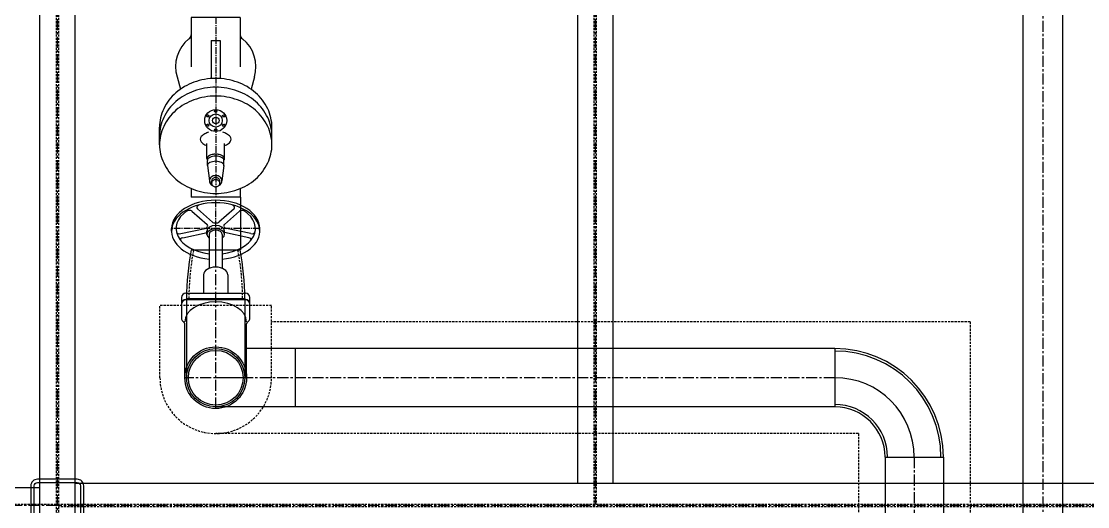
# Model space of a CAD drawing. Header units: inches. Extents: x -883 to 808, y -248 to 1051.
# Drawn here: x -462.7 to -341.8, y 797.7 to 852.8 of the extents above; entities that cross this region are included whole.
import ezdxf

# ---------------------------------------------------------------- set-up
doc = ezdxf.new("R2010")
doc.units = ezdxf.units.IN
doc.header["$MEASUREMENT"] = 0
for name, pattern in [('CENTER', [2, 1.25, -0.25, 0.25, -0.25]), ('CENTER2', [1.125, 0.75, -0.125, 0.125, -0.125]), ('HIDDEN', [0.375, 0.25, -0.125])]:
    doc.linetypes.add(name, pattern=pattern)
doc.layers.get('0').update_dxf_attribs({"linetype": 'CONTINUOUS'})
for name, color, linetype in [('CL', 1, 'CENTER'), ('HANSEN_CL', 1, 'CENTER2'), ('HANSEN_PRESS_REG', 3, 'CONTINUOUS'), ('HANSEN_SOLENOID_VALVES', 3, 'CONTINUOUS'), ('HANSEN_VALVES', 3, 'CONTINUOUS'), ('OBJ', 2, 'CONTINUOUS'), ('P-HTRS', 6, 'CONTINUOUS'), ('P-HTS', 6, 'CONTINUOUS'), ('P-RV', 193, 'CONTINUOUS'), ('STRUCTUAL', 8, 'CONTINUOUS')]:
    doc.layers.add(name, color=color, linetype=linetype)
doc.layers.add('S-COLS', color=8, linetype='CONTINUOUS', lineweight=25)

# ---------------------------------------------------------------- blocks, each defined once
blk = doc.blocks.new('A$C19403f96')
blk.add_lwpolyline([(0.75, 6, 0.4142136), (0, 5.25), (0, 0.75, 0.4142136), (0.75, 0), (5.25, 0, 0.4142136), (6, 0.75), (6, 5.25, 0.4142136), (5.25, 6)], format="xyb", close=True)
blk.add_lwpolyline([(0.375, 5.25, -0.4142136), (0.75, 5.625), (5.25, 5.625, -0.4142136), (5.625, 5.25), (5.625, 0.75, -0.4142136), (5.25, 0.375), (0.75, 0.375, -0.4142136), (0.375, 0.75), (0.375, 5.25)], format="xyb")
blk = doc.blocks.new('6 90 ELL')
for p, q in [((9, 5.6875), (9, 12.3125)), ((-3.3125, 0), (3.3125, 0))]:
    blk.add_line(p, q)
for radius in [12.3125, 12.0325, 9, 5.9675, 5.6875]:
    blk.add_arc((9, 0), radius, 90, 180)
blk = doc.blocks.new('6X5 CONC RED')
at = {"layer": 'P-HTS'}
for p, q in [((-5.5, 3.31), (-5.5, -3.31)), ((0, 2.78), (0, -2.78))]:
    blk.add_line(p, q, dxfattribs=at)
for centre, start, end in [((-5.66, -27.13), 79.2836, 89.6976), ((-5.66, 27.13), 270.3024, 280.7164)]:
    blk.add_arc(centre, 30.44, start, end, dxfattribs=at)
at = {"layer": 'P-HTS', "linetype": 'HIDDEN'}
for centre, start, end in [((-5.66, -27.13), 79.2836, 89.6976), ((-5.66, 27.13), 270.3024, 280.7164)]:
    blk.add_arc(centre, 30.18, start, end, dxfattribs=at)
blk = doc.blocks.new('HA4A500BLT')
for p, q in [((2.64, 0.5), (6.95, 0.5)), ((2.64, -0.5), (2.64, 0.5)), ((16.81, 0.94), (16.23, 0.94)), ((16.81, 0.94), (18.57, 0.7)), ((18.82, 0.47), (18.59, 0.47)), ((2.64, -0.5), (6.95, -0.5)), ((16.81, -0.94), (16.23, -0.94)), ((16.81, -0.94), (18.57, -0.7)), ((18.82, -0.47), (18.59, -0.47))]:
    blk.add_line(p, q)
for points in [[(13.84, 1.75, 0.174705), (13.54, 1.64, 0.104203), (13.22, 1.24, 0.054185), (13.05, 0.8, 0.051099)], [(14.56, 1, 0.029815), (14.46, 1.24, 0.104203), (14.13, 1.64, 0.174705), (13.84, 1.75, 0.174705)], [(16.27, 0.93, 0.036508), (16.23, 0.94, 0.174705), (16.07, 0.88, 0.104203), (15.9, 0.66, 0.064948), (15.8, 0.38, 0.051099), (15.76, 0, 0.051099), (15.8, -0.38, 0.064948), (15.9, -0.66, 0.104203), (16.07, -0.88, 0.174705), (16.23, -0.94, 0.174705)], [(16.85, 0.93, 0.036508), (16.81, 0.94, 0.174705), (16.65, 0.88, 0.104203), (16.48, 0.66, 0.064948), (16.38, 0.38, 0.051099), (16.34, 0, 0.051099), (16.38, -0.38, 0.064948), (16.48, -0.66, 0.104203), (16.65, -0.88, 0.174705), (16.81, -0.94, 0.174705)], [(18.57, 0.7, 0.111998), (18.34, 0.65, 0.103098), (18.14, 0.5, 0.092589), (18, 0.27, 0.086319), (17.96, 0, 0.086319), (18, -0.27, 0.092589), (18.14, -0.5, 0.103098), (18.34, -0.65, 0.111998), (18.57, -0.7, 0.111998), (18.79, -0.65, 0.103098), (19, -0.5, 0.062859), (19.09, -0.35, 0.086319)], [(18.59, 0.47, 0.111998), (18.44, 0.43, 0.103098), (18.3, 0.33, 0.092589), (18.22, 0.18, 0.086319), (18.18, 0, 0.086319), (18.22, -0.18, 0.092589), (18.3, -0.33, 0.103098), (18.44, -0.43, 0.111998), (18.59, -0.47, 0.084774)], [(19.09, 0.35, 0.062859), (19, 0.5, 0.103098), (18.79, 0.65, 0.111998), (18.57, 0.7, 0.111998)], [(13.05, -0.8, 0.054185), (13.22, -1.24, 0.104203), (13.54, -1.64, 0.174705), (13.84, -1.75, 0.174705), (14.13, -1.64, 0.104203), (14.46, -1.24, 0.029815), (14.56, -1, 0.051099)], [(16.03, -1, 0.174705), (16.2, -0.94, 0.001758), (16.2, -0.94, 0.064948)], [(16.81, -0.94, 0.036508), (16.85, -0.93, 0.104203)]]:
    blk.add_lwpolyline(points, format="xyb")
for points in [[(10.75, 0.1), (10.78, -0.03), (10.69, -0.13), (10.56, -0.1), (10.52, 0.03), (10.62, 0.13)], [(11.31, 0.89), (11.22, 0.79), (11.09, 0.82), (11.05, 0.96), (11.15, 1.05), (11.28, 1.02)], [(12.28, 0.79), (12.15, 0.82), (12.12, 0.96), (12.21, 1.05), (12.34, 1.02), (12.38, 0.89)], [(12.68, -0.1), (12.65, 0.03), (12.74, 0.13), (12.87, 0.1), (12.91, -0.03), (12.81, -0.13)], [(11.15, -0.79), (11.28, -0.82), (11.31, -0.96), (11.22, -1.05), (11.09, -1.02), (11.05, -0.89)], [(12.12, -0.89), (12.21, -0.79), (12.34, -0.82), (12.38, -0.96), (12.28, -1.05), (12.15, -1.02)]]:
    blk.add_lwpolyline(points, close=True)
blk.add_lwpolyline([(18.82, 0.47, 0.111998), (18.67, 0.43, 0.103098), (18.54, 0.33, 0.092589), (18.45, 0.18, 0.086319), (18.42, 0, 0.086319), (18.45, -0.18, 0.092589), (18.54, -0.33, 0.103098), (18.67, -0.43, 0.111998), (18.82, -0.47, 0.111998), (18.98, -0.43, 0.103098), (19.11, -0.33, 0.092589), (19.2, -0.18, 0.086319), (19.23, 0, 0.086319), (19.2, 0.18, 0.092589), (19.11, 0.33, 0.103098), (18.98, 0.43, 0.111998)], format="xyb", close=True)
for centre, radius in [((10.65, 0), 0.117), ((11.71, 0), 0.75), ((11.18, 0.92), 0.117), ((11.71, 0), 0.375), ((12.25, 0.92), 0.117), ((12.78, 0), 0.117), ((11.18, -0.92), 0.117), ((12.25, -0.92), 0.117)]:
    blk.add_circle(centre, radius)
at = {"layer": 'HANSEN_CL'}
blk.add_line((0, 0), (20.4, 0), dxfattribs=at)
at = {"layer": 'HANSEN_PRESS_REG'}
blk.add_circle((11.71, 0), 1.25, dxfattribs=at)
at = {"layer": 'HANSEN_SOLENOID_VALVES'}
for p, q in [((14.46, 6.38), (12.46, 6.38)), ((6.76, 4.39), (8.16, 4.01)), ((0, 2.78), (0, -2.78)), ((0, 2.78), (5.6, 2.78)), ((19.43, 2.78), (20.4, 2.78)), ((20.4, 2.78), (20.4, -2.78)), ((16.03, 1), (14.3, 1)), ((16.03, -1), (14.3, -1)), ((0, -2.78), (5.6, -2.78)), ((19.43, -2.78), (20.4, -2.78)), ((6.76, -4.39), (8.16, -4.01)), ((14.46, -6.38), (12.46, -6.38))]:
    blk.add_line(p, q, dxfattribs=at)
for points in [[(12.46, 6.38, 0.111998), (10.38, 5.9, 0.103098), (8.55, 4.51, 0.092589), (7.37, 2.48, 0.086319), (6.93, 0, 0.086319), (7.37, -2.48, 0.092589), (8.55, -4.51, 0.103098), (10.38, -5.9, 0.111998), (12.46, -6.38, 0.111998)], [(13.46, 6.38, 0.111998), (11.38, 5.9, 0.103098), (9.55, 4.51, 0.092589), (8.37, 2.48, 0.086319), (7.93, 0, 0.086319), (8.37, -2.48, 0.092589), (9.55, -4.51, 0.103098), (11.38, -5.9, 0.111998), (13.46, -6.38, 0.111998)], [(16.2, 0.94, 0.001758), (16.2, 0.94, 0.174705), (16.03, 1, 0.174705), (15.86, 0.94, 0.104203), (15.68, 0.71, 0.064948), (15.57, 0.4, 0.051099), (15.53, 0, 0.051099), (15.57, -0.4, 0.064948), (15.68, -0.71, 0.104203), (15.86, -0.94, 0.174705), (16.03, -1, 0.174705)]]:
    blk.add_lwpolyline(points, format="xyb", dxfattribs=at)
blk.add_lwpolyline([(14.46, -6.38, 0.111998), (16.53, -5.9, 0.103098), (18.36, -4.51, 0.092589), (19.55, -2.48, 0.086319), (19.98, 0, 0.086319), (19.55, 2.48, 0.092589), (18.36, 4.51, 0.103098), (16.53, 5.9, 0.111998), (14.46, 6.38, 0.111998), (12.38, 5.9, 0.103098), (10.55, 4.51, 0.092589), (9.37, 2.48, 0.086319), (8.93, 0, 0.086319), (9.37, -2.48, 0.092589), (10.55, -4.51, 0.103098), (12.38, -5.9, 0.111998)], format="xyb", close=True, dxfattribs=at)
for centre, radius, start, end in [((5.6, 0.51), 4.05, 73.2699, 141.4331), ((2, 3.28), 0.5, 270, 330.3331), ((2, -3.28), 0.5, 29.6669, 90), ((5.6, -0.51), 4.05, 218.5669, 286.7301)]:
    blk.add_arc(centre, radius, start, end, dxfattribs=at)
blk = doc.blocks.new('GW600HO')
at = {"extrusion": (-1.70096e-16, -0.766044, 0.642788)}
for p, q in [((-2.69, 18.9, -1.49), (-0.98, 17.39, -3.28)), ((-2.08, 19.18, -1.15), (-0.37, 17.67, -2.95)), ((2.08, 19.18, -1.15), (0.37, 17.67, -2.95)), ((2.69, 18.9, -1.49), (0.98, 17.39, -3.28)), ((-3.97, 16.35, -4.52), (-1.21, 16.93, -3.83)), ((-3.74, 15.89, -5.06), (-0.98, 16.47, -4.38)), ((3.74, 15.89, -5.06), (0.98, 16.47, -4.38)), ((3.97, 16.35, -4.52), (1.21, 16.93, -3.83))]:
    blk.add_line(p, q, dxfattribs=at)
for p, q in [((-5, 16.64), (-5, 16.93)), ((-5, 16.64), (-5, 16.93)), ((-1, 16.26), (-1, 16.64)), ((-1, 16.26), (-1, 16.64)), ((-0.75, 16.26), (-0.75, 12.41)), ((0.75, 16.26), (0.75, 12.41)), ((1, 16.26), (1, 16.64)), ((1, 16.26), (1, 16.64)), ((5, 16.64), (5, 16.93)), ((5, 16.64), (5, 16.93))]:
    blk.add_line(p, q)
for centre, radius, start, end in [((-1.78, 11.67, -15.43), 0.375, 115.5243, 216), ((1.78, 11.67, -15.43), 0.375, 324, 64.4757), ((0, 7.95, -15.43), 4.5, 136.4757, 260.4059), ((-2.99, 10.79, -15.43), 0.375, 36, 136.4757), ((0, 7.95, -15.43), 4.5, 279.5941, 43.5243), ((2.99, 10.79, -15.43), 0.375, 43.5243, 144), ((-1.33, 8.31, -15.43), 0.375, 288, 344.9443), ((-1.28, 8.44, -15.43), 0.375, 339.0557, 36), ((-0.07, 9.32, -15.43), 0.375, 216, 272.9443), ((0.07, 9.32, -15.43), 0.375, 267.0557, 324), ((1.28, 8.44, -15.43), 0.375, 144, 200.9443), ((1.33, 8.31, -15.43), 0.375, 195.0557, 252), ((-4.09, 7.41, -15.43), 0.375, 187.5243, 288), ((-3.63, 5.98, -15.43), 0.375, 108, 208.4757), ((3.63, 5.98, -15.43), 0.375, 331.5243, 72), ((4.09, 7.41, -15.43), 0.375, 252, 352.4757)]:
    blk.add_arc(centre, radius, start, end, dxfattribs=at)
for centre, major_axis, start_param, end_param in [((0, 16.64), (-5, 0), 1.721365, 7.703413), ((0, 16.93), (-5, 0), 3.141593, 6.283185), ((0, 16.26), (-1, 0), 2.418858, 7.00592), ((0, 16.26), (-1, 0), 2.418858, 7.00592), ((0, 16.64), (-1, 0), 3.141593, 6.283185), ((0, 16.64), (-1, 0), 3.141593, 6.283185), ((0, 16.26), (-0.75, 0), 3.141593, 6.283185), ((0, 16.26), (-0.75, 0), 3.141593, 6.283185)]:
    blk.add_ellipse(centre, major_axis=major_axis, ratio=0.642788, start_param=start_param, end_param=end_param)
at = {"layer": 'CL'}
for p, q in [((0, -3.5), (0, 16.93)), ((3.5, 0), (-3.5, 0))]:
    blk.add_line(p, q, dxfattribs=at)
at = {"layer": 'HANSEN_CL', "extrusion": (-1.70096e-16, -0.766044, 0.642788)}
for p, q in [((0, 13.72, -7.66), (0, 20.14)), ((5, 16.93, -3.83), (-5, 16.93, -3.83))]:
    blk.add_line(p, q, dxfattribs=at)
at = {"layer": 'HANSEN_VALVES'}
for p, q in [((-1.38, 11.67), (-1.38, 9.61)), ((1.38, 11.67), (1.38, 9.61)), ((-3.88, 9.11), (-3.88, 6.76)), ((-3.38, 9.61), (3.38, 9.61)), ((3.38, 8.89), (-3.38, 8.89)), ((3.38, 8.85), (-3.38, 8.85)), ((3.88, 6.76), (3.88, 9.11)), ((-3.5, 0), (-3.5, 6.11)), ((3.5, 0), (3.5, 6.11))]:
    blk.add_line(p, q, dxfattribs=at)
for centre, radius, start, end in [((-3.38, 9.11), 0.5, 90, 180), ((-3.38, 8.39), 0.5, 90, 180), ((-3.38, 8.35), 0.5, 90, 180), ((3.38, 9.11), 0.5, 0, 90), ((3.38, 8.39), 0.5, 0, 90), ((3.38, 8.35), 0.5, 0, 90), ((-3.38, 6.76), 0.5, 180, 240), ((-3.75, 6.11), 0.25, 0, 60), ((3.75, 6.11), 0.25, 120, 180), ((3.38, 6.76), 0.5, 300, 0)]:
    blk.add_arc(centre, radius, start, end, dxfattribs=at)
for centre, major_axis in [((0, 11.67), (-1.38, 0)), ((0, 6.36), (-3.5, 0))]:
    blk.add_ellipse(centre, major_axis=major_axis, ratio=0.642788, start_param=3.141593, end_param=6.283185, dxfattribs=at)
at = {"layer": 'OBJ', "color": 3, "linetype": 'Continuous'}
for radius in [3.5, 3.31, 3.1]:
    blk.add_circle((0, 0), radius, dxfattribs=at)

msp = doc.modelspace()

# ---------------------------------------------------------------- linework, layer by layer
at = {"layer": 'P-HTRS'}
for p, q in [((-437.87417, 832.81731), (-437.87417, 826.81813)), ((-443.99917, 821.31813), (-443.99917, 812.18941)), ((-437.37417, 821.31813), (-437.37417, 812.44685)), ((-370.4471, 815.63063), (-437.37417, 815.63063)), ((-431.68667, 815.63063), (-431.68667, 809.00563)), ((-370.4471, 809.00563), (-440.68667, 809.00563)), ((-364.7596, 803.31813), (-364.7596, 540.43112)), ((-358.1346, 803.31813), (-358.1346, 540.43112))]:
    msp.add_line(p, q, dxfattribs=at)
at = {"layer": 'P-HTRS', "color": 8, "linetype": 'HIDDEN'}
for p, q in [((-434.35236, 820.51154), (-447.01917, 820.51154)), ((-447.01917, 812.31813), (-447.01917, 820.51154)), ((-434.35417, 812.31813), (-434.35417, 820.51154)), ((-355.1146, 818.65063), (-434.35417, 818.65063)), ((-355.1146, 818.65063), (-355.1146, 540.43112)), ((-367.7796, 805.98563), (-440.68667, 805.98563)), ((-367.7796, 805.98563), (-367.7796, 540.43112))]:
    msp.add_line(p, q, dxfattribs=at)
at = {"layer": 'P-HTRS', "color": 7, "linetype": 'CENTER'}
for p, q in [((-370.4471, 812.31813), (-440.68667, 812.31813)), ((-361.4471, 803.31813), (-361.4471, 540.43112))]:
    msp.add_line(p, q, dxfattribs=at)
at = {"layer": 'P-HTRS', "color": 8, "linetype": 'HIDDEN'}
msp.add_arc((-440.68667, 812.31813), 6.3325, 180, 0, dxfattribs=at)
at = {"layer": 'P-RV', "color": 7, "linetype": 'CENTER'}
msp.add_line((-346.8646, 982.8385), (-346.8646, 540.43112), dxfattribs=at)
at = {"layer": 'P-RV'}
for p, q in [((-349.1146, 981.5885), (-349.1146, 540.43112)), ((-344.6146, 981.5885), (-344.6146, 540.43112))]:
    msp.add_line(p, q, dxfattribs=at)
at = {"layer": 'STRUCTUAL', "linetype": 'HIDDEN'}
for p, q in [((-458.77469, 1000.90275), (-458.77469, 614.39775)), ((-458.53969, 1000.90275), (-458.53969, 614.39775)), ((-397.77469, 1000.90275), (-397.77469, 797.91784)), ((-397.53969, 1000.90275), (-397.53969, 797.91784)), ((-458.77469, 797.91784), (-702.16219, 797.91784)), ((-214.27469, 797.91534), (-458.53969, 797.91534)), ((-214.27469, 797.68534), (-458.53969, 797.68534))]:
    msp.add_line(p, q, dxfattribs=at)
at = {"layer": 'STRUCTUAL', "linetype": 'CENTER'}
for p, q in [((-458.65719, 1001.02025), (-458.65719, 614.39775)), ((-397.65719, 1001.02025), (-397.65719, 797.91784)), ((-458.65719, 797.80034), (-702.16219, 797.80034)), ((-214.15719, 797.80034), (-458.65719, 797.80034))]:
    msp.add_line(p, q, dxfattribs=at)
at = {"layer": 'STRUCTUAL'}
for p, q in [((-460.66219, 999.01525), (-460.66219, 614.39775)), ((-456.65219, 999.01525), (-456.65219, 614.39775)), ((-399.66219, 999.01525), (-399.66219, 800.30034)), ((-395.65219, 999.01525), (-395.65219, 800.30034)), ((-460.66219, 799.80534), (-702.16219, 799.80534)), ((-216.16219, 800.30034), (-456.65219, 800.30034))]:
    msp.add_line(p, q, dxfattribs=at)

# ---------------------------------------------------------------- block references
at = {"layer": 'P-HTRS'}
for name, p, rotation in [('HA4A500BLT', (-440.68667, 853.21813), 270.0000022945455), ('GW600HO', (-440.68667, 812.31813), 2.294545412482058e-06), ('6X5 CONC RED', (-440.68667, 826.81813), 89.99999999999999), ('6 90 ELL', (-370.4471, 812.31813), 270)]:
    msp.add_blockref(name, p, dxfattribs=dict(at, rotation=rotation))
at = {"layer": 'S-COLS'}
msp.add_blockref('A$C19403f96', (-461.65719, 794.80034), dxfattribs=at)

doc.saveas('drawing.dxf')
